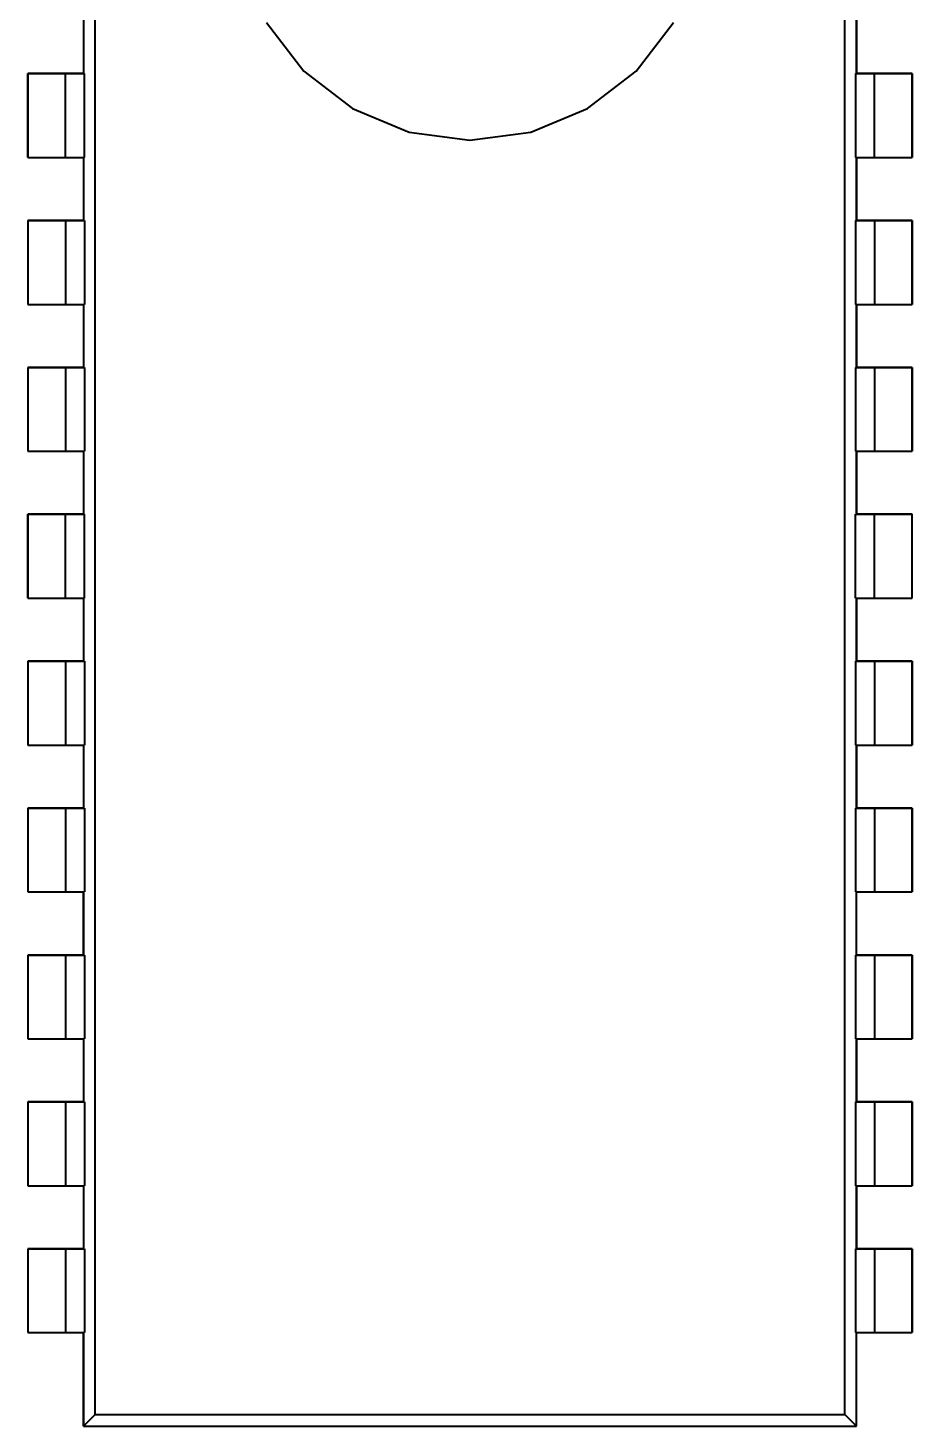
# Model space of a CAD drawing. Extents: x 193 to 1101, y 70 to 664.
# Drawn here: x 538.75 to 569.32, y 378.02 to 426.37 of the extents above; entities that cross this region are included whole.
import ezdxf

# ---------------------------------------------------------------- set-up
doc = ezdxf.new("R2010")
doc.units = 0
doc.header["$MEASUREMENT"] = 0
doc.layers.add('Основная', color=7, linetype='CONTINUOUS', lineweight=40)

msp = doc.modelspace()

# ---------------------------------------------------------------- linework, layer by layer
at = {"layer": 'Основная'}
for p, q in [((541.072, 378.416), (541.072, 482.816)), ((541.072, 378.416), (541.072, 482.816)), ((566.992, 378.416), (566.992, 482.816)), ((566.992, 378.416), (566.992, 482.816)), ((540.672, 426.966), (540.672, 424.786)), ((540.672, 426.966), (540.672, 424.786)), ((540.672, 426.966), (540.672, 424.786)), ((540.672, 426.966), (540.672, 424.786)), ((567.392, 424.786), (567.392, 426.966)), ((567.392, 426.966), (567.392, 424.786)), ((567.392, 424.786), (567.392, 426.966)), ((567.392, 426.966), (567.392, 424.786)), ((546.994, 426.552), (548.284, 424.868)), ((546.994, 426.552), (548.284, 424.868)), ((559.78, 424.868), (561.072, 426.552)), ((559.78, 424.868), (561.072, 426.552)), ((540.672, 424.786), (538.746, 424.786)), ((538.746, 424.786), (538.746, 421.886)), ((538.746, 424.786), (538.79, 424.786)), ((538.746, 421.886), (538.746, 424.786)), ((540.672, 424.786), (538.746, 424.786)), ((538.746, 424.786), (538.746, 421.886)), ((538.746, 424.786), (538.79, 424.786)), ((538.746, 421.886), (538.746, 424.786)), ((538.79, 424.786), (538.92, 424.786)), ((538.79, 424.786), (538.92, 424.786)), ((538.92, 424.786), (539.128, 424.786)), ((538.92, 424.786), (539.128, 424.786)), ((539.128, 424.786), (539.396, 424.786)), ((539.128, 424.786), (539.396, 424.786)), ((539.396, 424.786), (539.71, 424.786)), ((539.396, 424.786), (539.71, 424.786)), ((539.71, 424.786), (540.046, 424.786)), ((539.71, 424.786), (540.046, 424.786)), ((540.046, 424.786), (540.698, 424.786)), ((540.046, 421.886), (540.046, 424.786)), ((540.046, 424.786), (540.698, 424.786)), ((540.046, 421.886), (540.046, 424.786)), ((540.698, 421.886), (540.698, 424.786)), ((540.698, 421.886), (540.698, 424.786)), ((548.284, 424.868), (549.968, 423.578)), ((548.284, 424.868), (549.968, 423.578)), ((558.096, 423.578), (559.78, 424.868)), ((558.096, 423.578), (559.78, 424.868)), ((567.366, 424.786), (568.018, 424.786)), ((567.366, 424.786), (567.366, 421.886)), ((567.366, 424.786), (568.018, 424.786)), ((567.366, 424.786), (567.366, 421.886)), ((569.318, 424.786), (567.392, 424.786)), ((569.318, 424.786), (567.392, 424.786)), ((568.018, 424.786), (568.354, 424.786)), ((568.018, 421.886), (568.018, 424.786)), ((568.018, 424.786), (568.354, 424.786)), ((568.018, 421.886), (568.018, 424.786)), ((568.354, 424.786), (568.668, 424.786)), ((568.354, 424.786), (568.668, 424.786)), ((568.668, 424.786), (568.938, 424.786)), ((568.668, 424.786), (568.938, 424.786)), ((568.938, 424.786), (569.144, 424.786)), ((568.938, 424.786), (569.144, 424.786)), ((569.144, 424.786), (569.274, 424.786)), ((569.144, 424.786), (569.274, 424.786)), ((569.274, 424.786), (569.318, 424.786)), ((569.274, 424.786), (569.318, 424.786)), ((569.318, 421.886), (569.318, 424.786)), ((569.318, 424.786), (569.318, 421.886)), ((569.318, 421.886), (569.318, 424.786)), ((569.318, 424.786), (569.318, 421.886)), ((549.968, 423.578), (551.928, 422.766)), ((549.968, 423.578), (551.928, 422.766)), ((556.136, 422.766), (558.096, 423.578)), ((556.136, 422.766), (558.096, 423.578)), ((551.928, 422.766), (554.032, 422.488)), ((551.928, 422.766), (554.032, 422.488)), ((554.032, 422.488), (556.136, 422.766)), ((554.032, 422.488), (556.136, 422.766)), ((538.746, 421.886), (540.672, 421.886)), ((538.746, 421.886), (538.79, 421.886)), ((538.746, 421.886), (540.672, 421.886)), ((538.746, 421.886), (538.79, 421.886)), ((538.79, 421.886), (538.92, 421.886)), ((538.79, 421.886), (538.92, 421.886)), ((538.92, 421.886), (539.128, 421.886)), ((538.92, 421.886), (539.128, 421.886)), ((539.128, 421.886), (539.396, 421.886)), ((539.128, 421.886), (539.396, 421.886)), ((539.396, 421.886), (539.71, 421.886)), ((539.396, 421.886), (539.71, 421.886)), ((539.71, 421.886), (540.046, 421.886)), ((539.71, 421.886), (540.046, 421.886)), ((540.046, 421.886), (540.698, 421.886)), ((540.046, 421.886), (540.698, 421.886)), ((540.672, 421.886), (540.672, 419.706)), ((540.672, 421.886), (540.672, 419.706)), ((540.672, 421.886), (540.672, 419.706)), ((540.672, 421.886), (540.672, 419.706)), ((567.366, 421.886), (568.018, 421.886)), ((567.366, 421.886), (568.018, 421.886)), ((567.392, 419.706), (567.392, 421.886)), ((567.392, 421.886), (569.318, 421.886)), ((567.392, 421.886), (567.392, 419.706)), ((567.392, 419.706), (567.392, 421.886)), ((567.392, 421.886), (569.318, 421.886)), ((567.392, 421.886), (567.392, 419.706)), ((568.018, 421.886), (568.354, 421.886)), ((568.018, 421.886), (568.354, 421.886)), ((568.354, 421.886), (568.668, 421.886)), ((568.354, 421.886), (568.668, 421.886)), ((568.668, 421.886), (568.938, 421.886)), ((568.668, 421.886), (568.938, 421.886)), ((568.938, 421.886), (569.144, 421.886)), ((568.938, 421.886), (569.144, 421.886)), ((569.144, 421.886), (569.274, 421.886)), ((569.144, 421.886), (569.274, 421.886)), ((569.274, 421.886), (569.318, 421.886)), ((569.274, 421.886), (569.318, 421.886)), ((540.672, 419.706), (538.746, 419.706)), ((538.746, 419.706), (538.746, 416.806)), ((538.746, 419.706), (538.79, 419.706)), ((538.746, 419.706), (538.746, 416.806)), ((540.672, 419.706), (538.746, 419.706)), ((538.746, 419.706), (538.746, 416.806)), ((538.746, 419.706), (538.79, 419.706)), ((538.746, 419.706), (538.746, 416.806)), ((538.79, 419.706), (538.92, 419.706)), ((538.79, 419.706), (538.92, 419.706)), ((538.92, 419.706), (539.128, 419.706)), ((538.92, 419.706), (539.128, 419.706)), ((539.128, 419.706), (539.396, 419.706)), ((539.128, 419.706), (539.396, 419.706)), ((539.396, 419.706), (539.71, 419.706)), ((539.396, 419.706), (539.71, 419.706)), ((539.71, 419.706), (540.046, 419.706)), ((539.71, 419.706), (540.046, 419.706)), ((540.046, 419.706), (540.698, 419.706)), ((540.046, 419.706), (540.046, 416.806)), ((540.046, 419.706), (540.698, 419.706)), ((540.046, 419.706), (540.046, 416.806)), ((540.698, 419.706), (540.698, 416.806)), ((540.698, 419.706), (540.698, 416.806)), ((567.366, 419.706), (568.018, 419.706)), ((567.366, 419.706), (567.366, 416.806)), ((567.366, 419.706), (568.018, 419.706)), ((567.366, 419.706), (567.366, 416.806)), ((569.318, 419.706), (567.392, 419.706)), ((569.318, 419.706), (567.392, 419.706)), ((568.018, 419.706), (568.354, 419.706)), ((568.018, 419.706), (568.018, 416.806)), ((568.018, 419.706), (568.354, 419.706)), ((568.018, 419.706), (568.018, 416.806)), ((568.354, 419.706), (568.668, 419.706)), ((568.354, 419.706), (568.668, 419.706)), ((568.668, 419.706), (568.938, 419.706)), ((568.668, 419.706), (568.938, 419.706)), ((568.938, 419.706), (569.144, 419.706)), ((568.938, 419.706), (569.144, 419.706)), ((569.144, 419.706), (569.274, 419.706)), ((569.144, 419.706), (569.274, 419.706)), ((569.274, 419.706), (569.318, 419.706)), ((569.274, 419.706), (569.318, 419.706)), ((569.318, 416.806), (569.318, 419.706)), ((569.318, 419.706), (569.318, 416.806)), ((569.318, 416.806), (569.318, 419.706)), ((569.318, 419.706), (569.318, 416.806)), ((538.746, 416.806), (540.672, 416.806)), ((538.746, 416.806), (538.79, 416.806)), ((538.746, 416.806), (540.672, 416.806)), ((538.746, 416.806), (538.79, 416.806)), ((538.79, 416.806), (538.92, 416.806)), ((538.79, 416.806), (538.92, 416.806)), ((538.92, 416.806), (539.128, 416.806)), ((538.92, 416.806), (539.128, 416.806)), ((539.128, 416.806), (539.396, 416.806)), ((539.128, 416.806), (539.396, 416.806)), ((539.396, 416.806), (539.71, 416.806)), ((539.396, 416.806), (539.71, 416.806)), ((539.71, 416.806), (540.046, 416.806)), ((539.71, 416.806), (540.046, 416.806)), ((540.046, 416.806), (540.698, 416.806)), ((540.046, 416.806), (540.698, 416.806)), ((540.672, 416.806), (540.672, 414.626)), ((540.672, 416.806), (540.672, 414.626)), ((540.672, 416.806), (540.672, 414.626)), ((540.672, 416.806), (540.672, 414.626)), ((567.366, 416.806), (568.018, 416.806)), ((567.366, 416.806), (568.018, 416.806)), ((567.392, 414.626), (567.392, 416.806)), ((567.392, 416.806), (569.318, 416.806)), ((567.392, 416.806), (567.392, 414.626)), ((567.392, 414.626), (567.392, 416.806)), ((567.392, 416.806), (569.318, 416.806)), ((567.392, 416.806), (567.392, 414.626)), ((568.018, 416.806), (568.354, 416.806)), ((568.018, 416.806), (568.354, 416.806)), ((568.354, 416.806), (568.668, 416.806)), ((568.354, 416.806), (568.668, 416.806)), ((568.668, 416.806), (568.938, 416.806)), ((568.668, 416.806), (568.938, 416.806)), ((568.938, 416.806), (569.144, 416.806)), ((568.938, 416.806), (569.144, 416.806)), ((569.144, 416.806), (569.274, 416.806)), ((569.144, 416.806), (569.274, 416.806)), ((569.274, 416.806), (569.318, 416.806)), ((569.274, 416.806), (569.318, 416.806)), ((540.672, 414.626), (538.746, 414.626)), ((538.746, 414.626), (538.746, 411.726)), ((538.746, 414.626), (538.79, 414.626)), ((538.746, 414.626), (538.746, 411.726)), ((540.672, 414.626), (538.746, 414.626)), ((538.746, 414.626), (538.746, 411.726)), ((538.746, 414.626), (538.79, 414.626)), ((538.746, 414.626), (538.746, 411.726)), ((538.79, 414.626), (538.92, 414.626)), ((538.79, 414.626), (538.92, 414.626)), ((538.92, 414.626), (539.128, 414.626)), ((538.92, 414.626), (539.128, 414.626)), ((539.128, 414.626), (539.396, 414.626)), ((539.128, 414.626), (539.396, 414.626)), ((539.396, 414.626), (539.71, 414.626)), ((539.396, 414.626), (539.71, 414.626)), ((539.71, 414.626), (540.046, 414.626)), ((539.71, 414.626), (540.046, 414.626)), ((540.046, 414.626), (540.698, 414.626)), ((540.046, 414.626), (540.046, 411.726)), ((540.046, 414.626), (540.698, 414.626)), ((540.046, 414.626), (540.046, 411.726)), ((540.698, 414.626), (540.698, 411.726)), ((540.698, 414.626), (540.698, 411.726)), ((567.366, 414.626), (568.018, 414.626)), ((567.366, 414.626), (567.366, 411.726)), ((567.366, 414.626), (568.018, 414.626)), ((567.366, 414.626), (567.366, 411.726)), ((569.318, 414.626), (567.392, 414.626)), ((569.318, 414.626), (567.392, 414.626)), ((568.018, 414.626), (568.354, 414.626)), ((568.018, 414.626), (568.018, 411.726)), ((568.018, 414.626), (568.354, 414.626)), ((568.018, 414.626), (568.018, 411.726)), ((568.354, 414.626), (568.668, 414.626)), ((568.354, 414.626), (568.668, 414.626)), ((568.668, 414.626), (568.938, 414.626)), ((568.668, 414.626), (568.938, 414.626)), ((568.938, 414.626), (569.144, 414.626)), ((568.938, 414.626), (569.144, 414.626)), ((569.144, 414.626), (569.274, 414.626)), ((569.144, 414.626), (569.274, 414.626)), ((569.274, 414.626), (569.318, 414.626)), ((569.274, 414.626), (569.318, 414.626)), ((569.318, 411.726), (569.318, 414.626)), ((569.318, 414.626), (569.318, 411.726)), ((569.318, 411.726), (569.318, 414.626)), ((569.318, 414.626), (569.318, 411.726)), ((538.746, 411.726), (540.672, 411.726)), ((538.746, 411.726), (538.79, 411.726)), ((538.746, 411.726), (540.672, 411.726)), ((538.746, 411.726), (538.79, 411.726)), ((538.79, 411.726), (538.92, 411.726)), ((538.79, 411.726), (538.92, 411.726)), ((538.92, 411.726), (539.128, 411.726)), ((538.92, 411.726), (539.128, 411.726)), ((539.128, 411.726), (539.396, 411.726)), ((539.128, 411.726), (539.396, 411.726)), ((539.396, 411.726), (539.71, 411.726)), ((539.396, 411.726), (539.71, 411.726)), ((539.71, 411.726), (540.046, 411.726)), ((539.71, 411.726), (540.046, 411.726)), ((540.046, 411.726), (540.698, 411.726)), ((540.046, 411.726), (540.698, 411.726)), ((540.672, 411.726), (540.672, 409.546)), ((540.672, 411.726), (540.672, 409.546)), ((540.672, 411.726), (540.672, 409.546)), ((540.672, 411.726), (540.672, 409.546)), ((567.366, 411.726), (568.018, 411.726)), ((567.366, 411.726), (568.018, 411.726)), ((567.392, 409.546), (567.392, 411.726)), ((567.392, 411.726), (569.318, 411.726)), ((567.392, 411.726), (567.392, 409.546)), ((567.392, 409.546), (567.392, 411.726)), ((567.392, 411.726), (569.318, 411.726)), ((567.392, 411.726), (567.392, 409.546)), ((568.018, 411.726), (568.354, 411.726)), ((568.018, 411.726), (568.354, 411.726)), ((568.354, 411.726), (568.668, 411.726)), ((568.354, 411.726), (568.668, 411.726)), ((568.668, 411.726), (568.938, 411.726)), ((568.668, 411.726), (568.938, 411.726)), ((568.938, 411.726), (569.144, 411.726)), ((568.938, 411.726), (569.144, 411.726)), ((569.144, 411.726), (569.274, 411.726)), ((569.144, 411.726), (569.274, 411.726)), ((569.274, 411.726), (569.318, 411.726)), ((569.274, 411.726), (569.318, 411.726)), ((540.672, 409.546), (538.746, 409.546)), ((538.746, 409.546), (538.746, 406.646)), ((538.746, 409.546), (538.79, 409.546)), ((538.746, 406.646), (538.746, 409.546)), ((540.672, 409.546), (538.746, 409.546)), ((538.746, 409.546), (538.746, 406.646)), ((538.746, 409.546), (538.79, 409.546)), ((538.746, 406.646), (538.746, 409.546)), ((538.79, 409.546), (538.92, 409.546)), ((538.79, 409.546), (538.92, 409.546)), ((538.92, 409.546), (539.128, 409.546)), ((538.92, 409.546), (539.128, 409.546)), ((539.128, 409.546), (539.396, 409.546)), ((539.128, 409.546), (539.396, 409.546)), ((539.396, 409.546), (539.71, 409.546)), ((539.396, 409.546), (539.71, 409.546)), ((539.71, 409.546), (540.046, 409.546)), ((539.71, 409.546), (540.046, 409.546)), ((540.046, 409.546), (540.698, 409.546)), ((540.046, 406.646), (540.046, 409.546)), ((540.046, 409.546), (540.698, 409.546)), ((540.046, 406.646), (540.046, 409.546)), ((540.698, 406.646), (540.698, 409.546)), ((540.698, 406.646), (540.698, 409.546)), ((567.366, 409.546), (568.018, 409.546)), ((567.366, 406.646), (567.366, 409.546)), ((567.366, 409.546), (568.018, 409.546)), ((567.366, 406.646), (567.366, 409.546)), ((569.318, 409.546), (567.392, 409.546)), ((569.318, 409.546), (567.392, 409.546)), ((568.018, 409.546), (568.354, 409.546)), ((568.018, 406.646), (568.018, 409.546)), ((568.018, 409.546), (568.354, 409.546)), ((568.018, 406.646), (568.018, 409.546)), ((568.354, 409.546), (568.668, 409.546)), ((568.354, 409.546), (568.668, 409.546)), ((568.668, 409.546), (568.938, 409.546)), ((568.668, 409.546), (568.938, 409.546)), ((568.938, 409.546), (569.144, 409.546)), ((568.938, 409.546), (569.144, 409.546)), ((569.144, 409.546), (569.274, 409.546)), ((569.144, 409.546), (569.274, 409.546)), ((569.274, 409.546), (569.318, 409.546)), ((569.274, 409.546), (569.318, 409.546)), ((569.318, 406.646), (569.318, 409.546)), ((569.318, 406.646), (569.318, 409.546)), ((569.318, 406.646), (569.318, 409.546)), ((569.318, 406.646), (569.318, 409.546)), ((538.746, 406.646), (540.672, 406.646)), ((538.746, 406.646), (538.79, 406.646)), ((538.746, 406.646), (540.672, 406.646)), ((538.746, 406.646), (538.79, 406.646)), ((538.79, 406.646), (538.92, 406.646)), ((538.79, 406.646), (538.92, 406.646)), ((538.92, 406.646), (539.128, 406.646)), ((538.92, 406.646), (539.128, 406.646)), ((539.128, 406.646), (539.396, 406.646)), ((539.128, 406.646), (539.396, 406.646)), ((539.396, 406.646), (539.71, 406.646)), ((539.396, 406.646), (539.71, 406.646)), ((539.71, 406.646), (540.046, 406.646)), ((539.71, 406.646), (540.046, 406.646)), ((540.046, 406.646), (540.698, 406.646)), ((540.046, 406.646), (540.698, 406.646)), ((540.672, 406.646), (540.672, 404.466)), ((540.672, 406.646), (540.672, 404.466)), ((540.672, 406.646), (540.672, 404.466)), ((540.672, 406.646), (540.672, 404.466)), ((567.366, 406.646), (568.018, 406.646)), ((567.366, 406.646), (568.018, 406.646)), ((567.392, 404.466), (567.392, 406.646)), ((567.392, 406.646), (569.318, 406.646)), ((567.392, 406.646), (567.392, 404.466)), ((567.392, 404.466), (567.392, 406.646)), ((567.392, 406.646), (569.318, 406.646)), ((567.392, 406.646), (567.392, 404.466)), ((568.018, 406.646), (568.354, 406.646)), ((568.018, 406.646), (568.354, 406.646)), ((568.354, 406.646), (568.668, 406.646)), ((568.354, 406.646), (568.668, 406.646)), ((568.668, 406.646), (568.938, 406.646)), ((568.668, 406.646), (568.938, 406.646)), ((568.938, 406.646), (569.144, 406.646)), ((568.938, 406.646), (569.144, 406.646)), ((569.144, 406.646), (569.274, 406.646)), ((569.144, 406.646), (569.274, 406.646)), ((569.274, 406.646), (569.318, 406.646)), ((569.274, 406.646), (569.318, 406.646)), ((540.672, 404.466), (538.746, 404.466)), ((538.746, 404.466), (538.746, 401.566)), ((538.746, 404.466), (538.79, 404.466)), ((538.746, 404.466), (538.746, 401.566)), ((540.672, 404.466), (538.746, 404.466)), ((538.746, 404.466), (538.746, 401.566)), ((538.746, 404.466), (538.79, 404.466)), ((538.746, 404.466), (538.746, 401.566)), ((538.79, 404.466), (538.92, 404.466)), ((538.79, 404.466), (538.92, 404.466)), ((538.92, 404.466), (539.128, 404.466)), ((538.92, 404.466), (539.128, 404.466)), ((539.128, 404.466), (539.396, 404.466)), ((539.128, 404.466), (539.396, 404.466)), ((539.396, 404.466), (539.71, 404.466)), ((539.396, 404.466), (539.71, 404.466)), ((539.71, 404.466), (540.046, 404.466)), ((539.71, 404.466), (540.046, 404.466)), ((540.046, 404.466), (540.698, 404.466)), ((540.046, 404.466), (540.046, 401.566)), ((540.046, 404.466), (540.698, 404.466)), ((540.046, 404.466), (540.046, 401.566)), ((540.698, 404.466), (540.698, 401.566)), ((540.698, 404.466), (540.698, 401.566)), ((567.366, 404.466), (568.018, 404.466)), ((567.366, 404.466), (567.366, 401.566)), ((567.366, 404.466), (568.018, 404.466)), ((567.366, 404.466), (567.366, 401.566)), ((569.318, 404.466), (567.392, 404.466)), ((569.318, 404.466), (567.392, 404.466)), ((568.018, 404.466), (568.354, 404.466)), ((568.018, 404.466), (568.018, 401.566)), ((568.018, 404.466), (568.354, 404.466)), ((568.018, 404.466), (568.018, 401.566)), ((568.354, 404.466), (568.668, 404.466)), ((568.354, 404.466), (568.668, 404.466)), ((568.668, 404.466), (568.938, 404.466)), ((568.668, 404.466), (568.938, 404.466)), ((568.938, 404.466), (569.144, 404.466)), ((568.938, 404.466), (569.144, 404.466)), ((569.144, 404.466), (569.274, 404.466)), ((569.144, 404.466), (569.274, 404.466)), ((569.274, 404.466), (569.318, 404.466)), ((569.274, 404.466), (569.318, 404.466)), ((569.318, 401.566), (569.318, 404.466)), ((569.318, 404.466), (569.318, 401.566)), ((569.318, 401.566), (569.318, 404.466)), ((569.318, 404.466), (569.318, 401.566)), ((538.746, 401.566), (540.672, 401.566)), ((538.746, 401.566), (538.79, 401.566)), ((538.746, 401.566), (540.672, 401.566)), ((538.746, 401.566), (538.79, 401.566)), ((538.79, 401.566), (538.92, 401.566)), ((538.79, 401.566), (538.92, 401.566)), ((538.92, 401.566), (539.128, 401.566)), ((538.92, 401.566), (539.128, 401.566)), ((539.128, 401.566), (539.396, 401.566)), ((539.128, 401.566), (539.396, 401.566)), ((539.396, 401.566), (539.71, 401.566)), ((539.396, 401.566), (539.71, 401.566)), ((539.71, 401.566), (540.046, 401.566)), ((539.71, 401.566), (540.046, 401.566)), ((540.046, 401.566), (540.698, 401.566)), ((540.046, 401.566), (540.698, 401.566)), ((540.672, 401.566), (540.672, 399.386)), ((540.672, 401.566), (540.672, 399.386)), ((540.672, 401.566), (540.672, 399.386)), ((540.672, 401.566), (540.672, 399.386)), ((567.366, 401.566), (568.018, 401.566)), ((567.366, 401.566), (568.018, 401.566)), ((567.392, 399.386), (567.392, 401.566)), ((567.392, 401.566), (569.318, 401.566)), ((567.392, 401.566), (567.392, 399.386)), ((567.392, 399.386), (567.392, 401.566)), ((567.392, 401.566), (569.318, 401.566)), ((567.392, 401.566), (567.392, 399.386)), ((568.018, 401.566), (568.354, 401.566)), ((568.018, 401.566), (568.354, 401.566)), ((568.354, 401.566), (568.668, 401.566)), ((568.354, 401.566), (568.668, 401.566)), ((568.668, 401.566), (568.938, 401.566)), ((568.668, 401.566), (568.938, 401.566)), ((568.938, 401.566), (569.144, 401.566)), ((568.938, 401.566), (569.144, 401.566)), ((569.144, 401.566), (569.274, 401.566)), ((569.144, 401.566), (569.274, 401.566)), ((569.274, 401.566), (569.318, 401.566)), ((569.274, 401.566), (569.318, 401.566)), ((540.672, 399.386), (538.746, 399.386)), ((538.746, 399.386), (538.746, 396.486)), ((538.746, 399.386), (538.79, 399.386)), ((538.746, 399.386), (538.746, 396.486)), ((540.672, 399.386), (538.746, 399.386)), ((538.746, 399.386), (538.746, 396.486)), ((538.746, 399.386), (538.79, 399.386)), ((538.746, 399.386), (538.746, 396.486)), ((538.79, 399.386), (538.92, 399.386)), ((538.79, 399.386), (538.92, 399.386)), ((538.92, 399.386), (539.128, 399.386)), ((538.92, 399.386), (539.128, 399.386)), ((539.128, 399.386), (539.396, 399.386)), ((539.128, 399.386), (539.396, 399.386)), ((539.396, 399.386), (539.71, 399.386)), ((539.396, 399.386), (539.71, 399.386)), ((539.71, 399.386), (540.046, 399.386)), ((539.71, 399.386), (540.046, 399.386)), ((540.046, 399.386), (540.698, 399.386)), ((540.046, 399.386), (540.046, 396.486)), ((540.046, 399.386), (540.698, 399.386)), ((540.046, 399.386), (540.046, 396.486)), ((540.698, 399.386), (540.698, 396.486)), ((540.698, 399.386), (540.698, 396.486)), ((567.366, 399.386), (568.018, 399.386)), ((567.366, 399.386), (567.366, 396.486)), ((567.366, 399.386), (568.018, 399.386)), ((567.366, 399.386), (567.366, 396.486)), ((569.318, 399.386), (567.392, 399.386)), ((569.318, 399.386), (567.392, 399.386)), ((568.018, 399.386), (568.354, 399.386)), ((568.018, 399.386), (568.018, 396.486)), ((568.018, 399.386), (568.354, 399.386)), ((568.018, 399.386), (568.018, 396.486)), ((568.354, 399.386), (568.668, 399.386)), ((568.354, 399.386), (568.668, 399.386)), ((568.668, 399.386), (568.938, 399.386)), ((568.668, 399.386), (568.938, 399.386)), ((568.938, 399.386), (569.144, 399.386)), ((568.938, 399.386), (569.144, 399.386)), ((569.144, 399.386), (569.274, 399.386)), ((569.144, 399.386), (569.274, 399.386)), ((569.274, 399.386), (569.318, 399.386)), ((569.274, 399.386), (569.318, 399.386)), ((569.318, 396.486), (569.318, 399.386)), ((569.318, 399.386), (569.318, 396.486)), ((569.318, 396.486), (569.318, 399.386)), ((569.318, 399.386), (569.318, 396.486)), ((538.746, 396.486), (540.672, 396.486)), ((538.746, 396.486), (538.79, 396.486)), ((538.746, 396.486), (540.672, 396.486)), ((538.746, 396.486), (538.79, 396.486)), ((538.79, 396.486), (538.92, 396.486)), ((538.79, 396.486), (538.92, 396.486)), ((538.92, 396.486), (539.128, 396.486)), ((538.92, 396.486), (539.128, 396.486)), ((539.128, 396.486), (539.396, 396.486)), ((539.128, 396.486), (539.396, 396.486)), ((539.396, 396.486), (539.71, 396.486)), ((539.396, 396.486), (539.71, 396.486)), ((539.71, 396.486), (540.046, 396.486)), ((539.71, 396.486), (540.046, 396.486)), ((540.046, 396.486), (540.698, 396.486)), ((540.046, 396.486), (540.698, 396.486)), ((540.672, 396.486), (540.672, 394.306)), ((540.672, 394.306), (540.672, 396.486)), ((540.672, 396.486), (540.672, 394.306)), ((540.672, 394.306), (540.672, 396.486)), ((567.366, 396.486), (568.018, 396.486)), ((567.366, 396.486), (568.018, 396.486)), ((567.392, 394.306), (567.392, 396.486)), ((567.392, 396.486), (569.318, 396.486)), ((567.392, 394.306), (567.392, 396.486)), ((567.392, 394.306), (567.392, 396.486)), ((567.392, 396.486), (569.318, 396.486)), ((567.392, 394.306), (567.392, 396.486)), ((568.018, 396.486), (568.354, 396.486)), ((568.018, 396.486), (568.354, 396.486)), ((568.354, 396.486), (568.668, 396.486)), ((568.354, 396.486), (568.668, 396.486)), ((568.668, 396.486), (568.938, 396.486)), ((568.668, 396.486), (568.938, 396.486)), ((568.938, 396.486), (569.144, 396.486)), ((568.938, 396.486), (569.144, 396.486)), ((569.144, 396.486), (569.274, 396.486)), ((569.144, 396.486), (569.274, 396.486)), ((569.274, 396.486), (569.318, 396.486)), ((569.274, 396.486), (569.318, 396.486)), ((540.672, 394.306), (538.746, 394.306)), ((538.746, 394.306), (538.746, 391.406)), ((538.746, 394.306), (538.79, 394.306)), ((538.746, 394.306), (538.746, 391.406)), ((540.672, 394.306), (538.746, 394.306)), ((538.746, 394.306), (538.746, 391.406)), ((538.746, 394.306), (538.79, 394.306)), ((538.746, 394.306), (538.746, 391.406)), ((538.79, 394.306), (538.92, 394.306)), ((538.79, 394.306), (538.92, 394.306)), ((538.92, 394.306), (539.128, 394.306)), ((538.92, 394.306), (539.128, 394.306)), ((539.128, 394.306), (539.396, 394.306)), ((539.128, 394.306), (539.396, 394.306)), ((539.396, 394.306), (539.71, 394.306)), ((539.396, 394.306), (539.71, 394.306)), ((539.71, 394.306), (540.046, 394.306)), ((539.71, 394.306), (540.046, 394.306)), ((540.046, 394.306), (540.698, 394.306)), ((540.046, 394.306), (540.046, 391.406)), ((540.046, 394.306), (540.698, 394.306)), ((540.046, 394.306), (540.046, 391.406)), ((540.698, 394.306), (540.698, 391.406)), ((540.698, 394.306), (540.698, 391.406)), ((567.366, 394.306), (568.018, 394.306)), ((567.366, 394.306), (567.366, 391.406)), ((567.366, 394.306), (568.018, 394.306)), ((567.366, 394.306), (567.366, 391.406)), ((569.318, 394.306), (567.392, 394.306)), ((569.318, 394.306), (567.392, 394.306)), ((568.018, 394.306), (568.354, 394.306)), ((568.018, 394.306), (568.018, 391.406)), ((568.018, 394.306), (568.354, 394.306)), ((568.018, 394.306), (568.018, 391.406)), ((568.354, 394.306), (568.668, 394.306)), ((568.354, 394.306), (568.668, 394.306)), ((568.668, 394.306), (568.938, 394.306)), ((568.668, 394.306), (568.938, 394.306)), ((568.938, 394.306), (569.144, 394.306)), ((568.938, 394.306), (569.144, 394.306)), ((569.144, 394.306), (569.274, 394.306)), ((569.144, 394.306), (569.274, 394.306)), ((569.274, 394.306), (569.318, 394.306)), ((569.274, 394.306), (569.318, 394.306)), ((569.318, 391.406), (569.318, 394.306)), ((569.318, 394.306), (569.318, 391.406)), ((569.318, 391.406), (569.318, 394.306)), ((569.318, 394.306), (569.318, 391.406)), ((538.746, 391.406), (540.672, 391.406)), ((538.746, 391.406), (538.79, 391.406)), ((538.746, 391.406), (540.672, 391.406)), ((538.746, 391.406), (538.79, 391.406)), ((538.79, 391.406), (538.92, 391.406)), ((538.79, 391.406), (538.92, 391.406)), ((538.92, 391.406), (539.128, 391.406)), ((538.92, 391.406), (539.128, 391.406)), ((539.128, 391.406), (539.396, 391.406)), ((539.128, 391.406), (539.396, 391.406)), ((539.396, 391.406), (539.71, 391.406)), ((539.396, 391.406), (539.71, 391.406)), ((539.71, 391.406), (540.046, 391.406)), ((539.71, 391.406), (540.046, 391.406)), ((540.046, 391.406), (540.698, 391.406)), ((540.046, 391.406), (540.698, 391.406)), ((540.672, 391.406), (540.672, 389.226)), ((540.672, 391.406), (540.672, 389.226)), ((540.672, 391.406), (540.672, 389.226)), ((540.672, 391.406), (540.672, 389.226)), ((567.366, 391.406), (568.018, 391.406)), ((567.366, 391.406), (568.018, 391.406)), ((567.392, 389.226), (567.392, 391.406)), ((567.392, 391.406), (569.318, 391.406)), ((567.392, 391.406), (567.392, 389.226)), ((567.392, 389.226), (567.392, 391.406)), ((567.392, 391.406), (569.318, 391.406)), ((567.392, 391.406), (567.392, 389.226)), ((568.018, 391.406), (568.354, 391.406)), ((568.018, 391.406), (568.354, 391.406)), ((568.354, 391.406), (568.668, 391.406)), ((568.354, 391.406), (568.668, 391.406)), ((568.668, 391.406), (568.938, 391.406)), ((568.668, 391.406), (568.938, 391.406)), ((568.938, 391.406), (569.144, 391.406)), ((568.938, 391.406), (569.144, 391.406)), ((569.144, 391.406), (569.274, 391.406)), ((569.144, 391.406), (569.274, 391.406)), ((569.274, 391.406), (569.318, 391.406)), ((569.274, 391.406), (569.318, 391.406)), ((540.672, 389.226), (538.746, 389.226)), ((538.746, 389.226), (538.746, 386.326)), ((538.746, 389.226), (538.79, 389.226)), ((538.746, 389.226), (538.746, 386.326)), ((540.672, 389.226), (538.746, 389.226)), ((538.746, 389.226), (538.746, 386.326)), ((538.746, 389.226), (538.79, 389.226)), ((538.746, 389.226), (538.746, 386.326)), ((538.79, 389.226), (538.92, 389.226)), ((538.79, 389.226), (538.92, 389.226)), ((538.92, 389.226), (539.128, 389.226)), ((538.92, 389.226), (539.128, 389.226)), ((539.128, 389.226), (539.396, 389.226)), ((539.128, 389.226), (539.396, 389.226)), ((539.396, 389.226), (539.71, 389.226)), ((539.396, 389.226), (539.71, 389.226)), ((539.71, 389.226), (540.046, 389.226)), ((539.71, 389.226), (540.046, 389.226)), ((540.046, 389.226), (540.698, 389.226)), ((540.046, 389.226), (540.046, 386.326)), ((540.046, 389.226), (540.698, 389.226)), ((540.046, 389.226), (540.046, 386.326)), ((540.698, 389.226), (540.698, 386.326)), ((540.698, 389.226), (540.698, 386.326)), ((567.366, 389.226), (568.018, 389.226)), ((567.366, 389.226), (567.366, 386.326)), ((567.366, 389.226), (568.018, 389.226)), ((567.366, 389.226), (567.366, 386.326)), ((569.318, 389.226), (567.392, 389.226)), ((569.318, 389.226), (567.392, 389.226)), ((568.018, 389.226), (568.354, 389.226)), ((568.018, 389.226), (568.018, 386.326)), ((568.018, 389.226), (568.354, 389.226)), ((568.018, 389.226), (568.018, 386.326)), ((568.354, 389.226), (568.668, 389.226)), ((568.354, 389.226), (568.668, 389.226)), ((568.668, 389.226), (568.938, 389.226)), ((568.668, 389.226), (568.938, 389.226)), ((568.938, 389.226), (569.144, 389.226)), ((568.938, 389.226), (569.144, 389.226)), ((569.144, 389.226), (569.274, 389.226)), ((569.144, 389.226), (569.274, 389.226)), ((569.274, 389.226), (569.318, 389.226)), ((569.274, 389.226), (569.318, 389.226)), ((569.318, 386.326), (569.318, 389.226)), ((569.318, 389.226), (569.318, 386.326)), ((569.318, 386.326), (569.318, 389.226)), ((569.318, 389.226), (569.318, 386.326)), ((538.746, 386.326), (540.672, 386.326)), ((538.746, 386.326), (538.79, 386.326)), ((538.746, 386.326), (540.672, 386.326)), ((538.746, 386.326), (538.79, 386.326)), ((538.79, 386.326), (538.92, 386.326)), ((538.79, 386.326), (538.92, 386.326)), ((538.92, 386.326), (539.128, 386.326)), ((538.92, 386.326), (539.128, 386.326)), ((539.128, 386.326), (539.396, 386.326)), ((539.128, 386.326), (539.396, 386.326)), ((539.396, 386.326), (539.71, 386.326)), ((539.396, 386.326), (539.71, 386.326)), ((539.71, 386.326), (540.046, 386.326)), ((539.71, 386.326), (540.046, 386.326)), ((540.046, 386.326), (540.698, 386.326)), ((540.046, 386.326), (540.698, 386.326)), ((540.672, 386.326), (540.672, 384.146)), ((540.672, 386.326), (540.672, 384.146)), ((540.672, 386.326), (540.672, 384.146)), ((540.672, 386.326), (540.672, 384.146)), ((567.366, 386.326), (568.018, 386.326)), ((567.366, 386.326), (568.018, 386.326)), ((567.392, 384.146), (567.392, 386.326)), ((567.392, 386.326), (569.318, 386.326)), ((567.392, 386.326), (567.392, 384.146)), ((567.392, 384.146), (567.392, 386.326)), ((567.392, 386.326), (569.318, 386.326)), ((567.392, 386.326), (567.392, 384.146)), ((568.018, 386.326), (568.354, 386.326)), ((568.018, 386.326), (568.354, 386.326)), ((568.354, 386.326), (568.668, 386.326)), ((568.354, 386.326), (568.668, 386.326)), ((568.668, 386.326), (568.938, 386.326)), ((568.668, 386.326), (568.938, 386.326)), ((568.938, 386.326), (569.144, 386.326)), ((568.938, 386.326), (569.144, 386.326)), ((569.144, 386.326), (569.274, 386.326)), ((569.144, 386.326), (569.274, 386.326)), ((569.274, 386.326), (569.318, 386.326)), ((569.274, 386.326), (569.318, 386.326)), ((540.672, 384.146), (538.746, 384.146)), ((538.746, 384.146), (538.746, 381.246)), ((538.746, 384.146), (538.79, 384.146)), ((538.746, 384.146), (538.746, 381.246)), ((540.672, 384.146), (538.746, 384.146)), ((538.746, 384.146), (538.746, 381.246)), ((538.746, 384.146), (538.79, 384.146)), ((538.746, 384.146), (538.746, 381.246)), ((538.79, 384.146), (538.92, 384.146)), ((538.79, 384.146), (538.92, 384.146)), ((538.92, 384.146), (539.128, 384.146)), ((538.92, 384.146), (539.128, 384.146)), ((539.128, 384.146), (539.396, 384.146)), ((539.128, 384.146), (539.396, 384.146)), ((539.396, 384.146), (539.71, 384.146)), ((539.396, 384.146), (539.71, 384.146)), ((539.71, 384.146), (540.046, 384.146)), ((539.71, 384.146), (540.046, 384.146)), ((540.046, 384.146), (540.698, 384.146)), ((540.046, 384.146), (540.046, 381.246)), ((540.046, 384.146), (540.698, 384.146)), ((540.046, 384.146), (540.046, 381.246)), ((540.698, 384.146), (540.698, 381.246)), ((540.698, 384.146), (540.698, 381.246)), ((567.366, 384.146), (568.018, 384.146)), ((567.366, 384.146), (567.366, 381.246)), ((567.366, 384.146), (568.018, 384.146)), ((567.366, 384.146), (567.366, 381.246)), ((569.318, 384.146), (567.392, 384.146)), ((569.318, 384.146), (567.392, 384.146)), ((568.018, 384.146), (568.354, 384.146)), ((568.018, 384.146), (568.018, 381.246)), ((568.018, 384.146), (568.354, 384.146)), ((568.018, 384.146), (568.018, 381.246)), ((568.354, 384.146), (568.668, 384.146)), ((568.354, 384.146), (568.668, 384.146)), ((568.668, 384.146), (568.938, 384.146)), ((568.668, 384.146), (568.938, 384.146)), ((568.938, 384.146), (569.144, 384.146)), ((568.938, 384.146), (569.144, 384.146)), ((569.144, 384.146), (569.274, 384.146)), ((569.144, 384.146), (569.274, 384.146)), ((569.274, 384.146), (569.318, 384.146)), ((569.274, 384.146), (569.318, 384.146)), ((569.318, 381.246), (569.318, 384.146)), ((569.318, 384.146), (569.318, 381.246)), ((569.318, 381.246), (569.318, 384.146)), ((569.318, 384.146), (569.318, 381.246)), ((538.746, 381.246), (540.672, 381.246)), ((538.746, 381.246), (538.79, 381.246)), ((538.746, 381.246), (540.672, 381.246)), ((538.746, 381.246), (538.79, 381.246)), ((538.79, 381.246), (538.92, 381.246)), ((538.79, 381.246), (538.92, 381.246)), ((538.92, 381.246), (539.128, 381.246)), ((538.92, 381.246), (539.128, 381.246)), ((539.128, 381.246), (539.396, 381.246)), ((539.128, 381.246), (539.396, 381.246)), ((539.396, 381.246), (539.71, 381.246)), ((539.396, 381.246), (539.71, 381.246)), ((539.71, 381.246), (540.046, 381.246)), ((539.71, 381.246), (540.046, 381.246)), ((540.046, 381.246), (540.698, 381.246)), ((540.046, 381.246), (540.698, 381.246)), ((540.672, 381.246), (540.672, 378.016)), ((540.672, 378.016), (540.672, 381.246)), ((540.672, 381.246), (540.672, 378.016)), ((540.672, 378.016), (540.672, 381.246)), ((567.366, 381.246), (568.018, 381.246)), ((567.366, 381.246), (568.018, 381.246)), ((567.392, 381.246), (569.318, 381.246)), ((567.392, 378.016), (567.392, 381.246)), ((567.392, 378.016), (567.392, 381.246)), ((567.392, 381.246), (569.318, 381.246)), ((567.392, 378.016), (567.392, 381.246)), ((567.392, 378.016), (567.392, 381.246)), ((568.018, 381.246), (568.354, 381.246)), ((568.018, 381.246), (568.354, 381.246)), ((568.354, 381.246), (568.668, 381.246)), ((568.354, 381.246), (568.668, 381.246)), ((568.668, 381.246), (568.938, 381.246)), ((568.668, 381.246), (568.938, 381.246)), ((568.938, 381.246), (569.144, 381.246)), ((568.938, 381.246), (569.144, 381.246)), ((569.144, 381.246), (569.274, 381.246)), ((569.144, 381.246), (569.274, 381.246)), ((569.274, 381.246), (569.318, 381.246)), ((569.274, 381.246), (569.318, 381.246)), ((540.672, 378.016), (541.072, 378.416)), ((540.672, 378.016), (541.072, 378.416)), ((541.072, 378.416), (566.992, 378.416)), ((541.072, 378.416), (566.992, 378.416)), ((566.992, 378.416), (567.392, 378.016)), ((566.992, 378.416), (567.392, 378.016)), ((540.672, 378.016), (567.392, 378.016)), ((540.672, 378.016), (567.392, 378.016)), ((540.672, 378.016), (567.392, 378.016)), ((540.672, 378.016), (567.392, 378.016))]:
    msp.add_line(p, q, dxfattribs=at)

doc.saveas('drawing.dxf')
